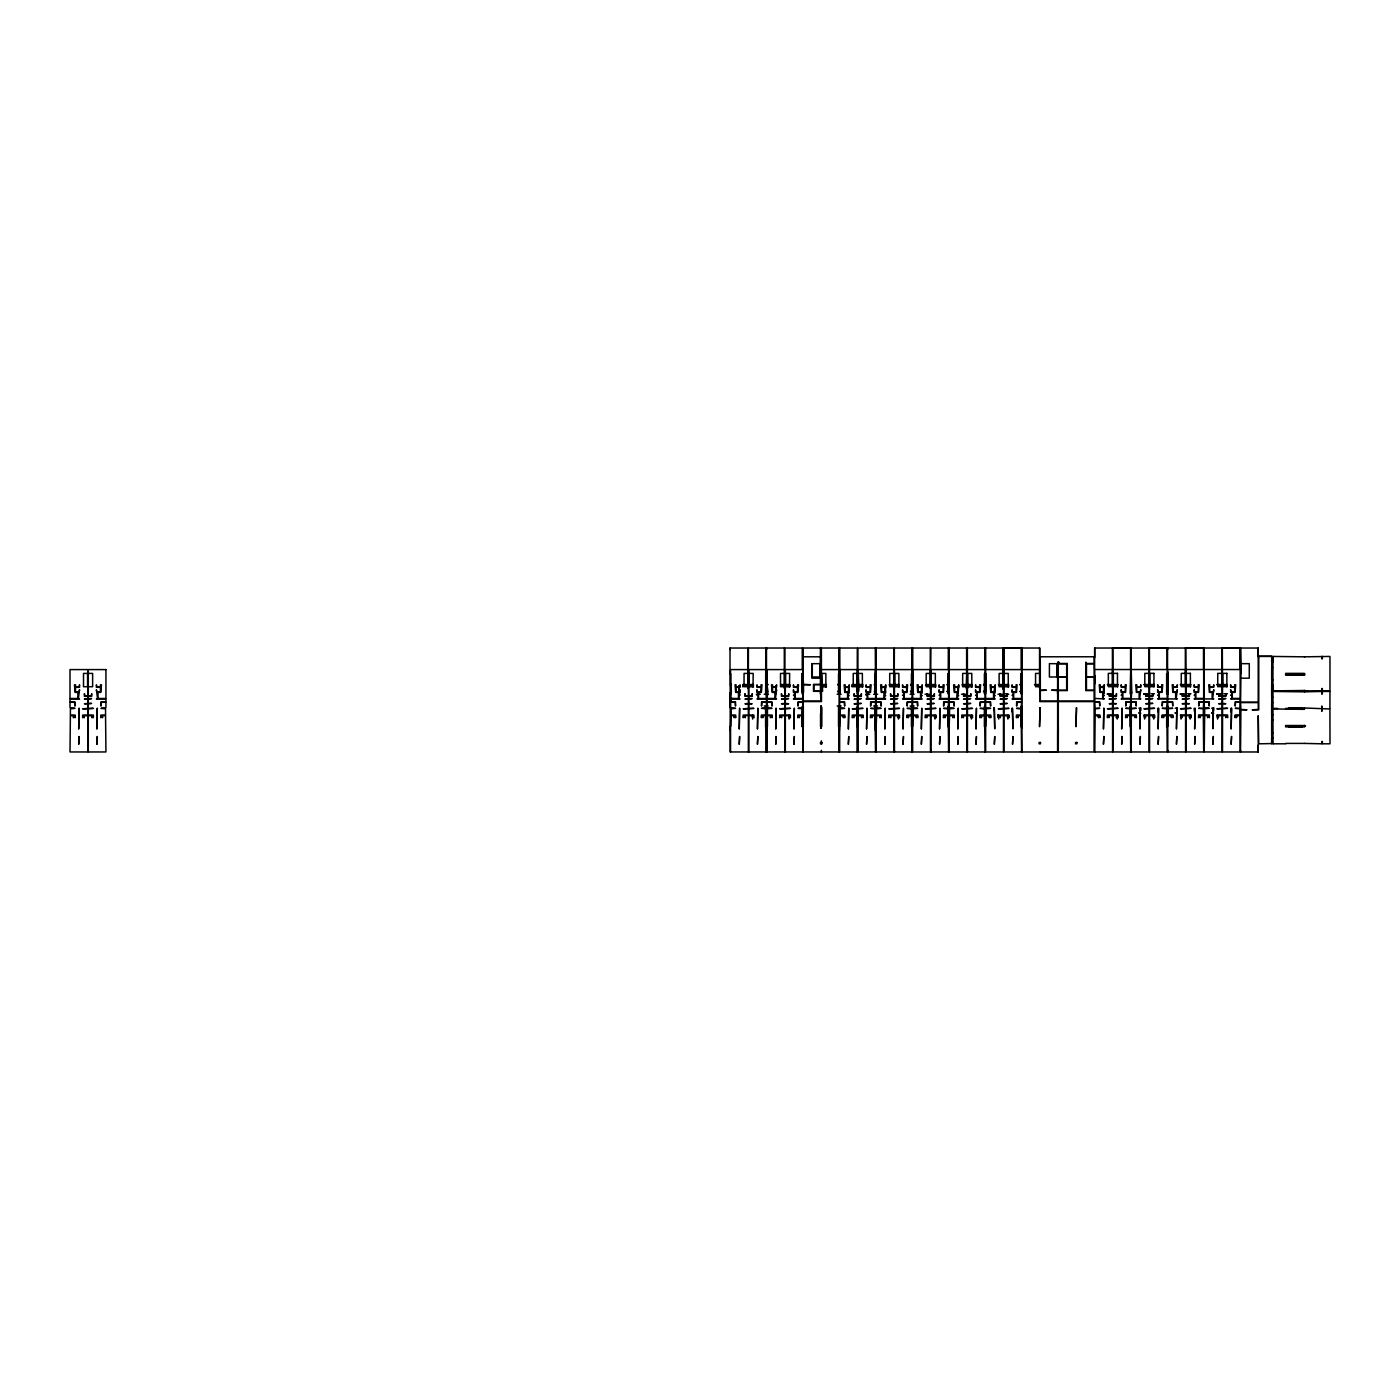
<?xml version="1.0" encoding="UTF-8"?>
<svg xmlns="http://www.w3.org/2000/svg" width="1400" height="1400" viewBox="0 0 1400 1400"><rect width="100%" height="100%" fill="white"/><g stroke="black" fill="none" stroke-linecap="round" stroke-linejoin="round"><path stroke-width="1.5" d="M730.012 730.485L730.012 726.635M730.38 693.753L730.38 673.61M748.352 751.957L748.37 715.697L745.202 715.697L745.202 717.727L743.803 715.697L743.173 717.727L743.173 715.067L748.37 715.067L748.37 708.855L743.173 708.855L748.37 708.347L748.37 703.798L744.94 703.798L748.37 703.413L748.37 699.108L744.94 699.108L748.37 698.6L748.37 696.325L744.94 696.325L744.94 693.665L745.447 695.94L748.37 695.94L748.352 669.585L730.555 669.585L730.52 684.355L731.447 684.355M765.608 706.492L765.59 726.635L767.428 726.46L767.428 715.697L770.385 715.697L770.385 717.727L771.785 715.697L772.153 717.727L772.153 715.067L767.428 715.067L767.428 708.855L772.03 708.347L767.06 707.595M766.483 730.485L766.483 726.635M766.85 693.753L766.097 673.54L765.608 693.753M784.858 751.957L784.858 715.697L781.69 715.697L781.69 717.727L780.308 715.697L779.678 717.727L779.678 715.067L784.858 715.067L784.858 708.855L779.678 708.855L784.858 708.347L784.858 703.798L781.445 703.798L784.858 703.413L784.858 699.108L781.445 699.108L784.858 698.6L784.858 696.325L781.445 696.325L781.445 693.665L781.952 695.94L784.858 695.94L784.858 669.585L767.043 669.585L767.06 692.405M802.077 706.492L802.06 726.635L803.32 726.635L803.32 706.492M803.32 693.753L803.128 656.81L820.855 656.81M820.872 726.775L820.89 705.775M838.53 726.635L838.53 706.492M730.135 729.697L730.135 751.957L839.195 751.957L839.195 707.087M839.423 730.485L839.423 726.635M839.773 693.753L839.668 669.585L857.483 669.585L857.483 695.957L854.577 695.957L854.07 693.683L854.07 696.343L857.483 696.343L857.483 698.617L854.07 699.125L857.483 699.125L857.483 703.43L854.07 703.815L857.483 703.815L857.483 708.365L852.303 708.872L857.483 708.872L857.483 715.067L852.303 715.067L852.303 717.727L852.933 715.715L853.808 717.727L854.315 715.715L857.483 715.715L857.483 751.975L839.668 751.975L839.668 702.293L844.27 702.293L844.655 706.108L844.655 701.925L839.668 701.925L839.668 699.003L849.205 699.003L848.067 698.495L848.067 695.712L849.205 695.712L848.067 695.205L848.837 685.668M875 726.635L875 706.492M893.69 688.45L893.812 648.025L857.885 648.025L857.955 698.617L861.262 698.617L857.955 699.125L857.955 703.43L861.262 703.43L857.955 703.815L857.955 751.975L875.683 751.957L875.7 707.087M876.242 693.753L876.242 673.61M911.453 726.635L911.47 706.492M894.372 750.365L894.372 751.957L912.188 751.957L912.188 707.087M912.712 693.753L912.66 669.585L930.458 669.585L930.475 695.957L927.57 695.957L927.062 693.683L927.062 696.343L930.475 696.343L930.475 698.617L927.062 699.125L930.475 699.125L930.475 703.43L927.062 703.815L930.475 703.815L930.475 708.365L925.278 708.872L930.475 708.872L930.475 715.067L925.278 715.067L925.278 717.727L925.925 715.715L926.8 717.727L927.308 715.715L930.475 715.715L930.475 751.975L912.66 751.975L912.66 702.293L917.262 702.293L917.63 706.108L917.63 701.925L912.66 701.925L912.66 699.003L922.197 699.003L921.06 698.495L921.06 695.712L922.197 695.712L921.06 695.205L921.69 689.762M947.922 726.635L947.94 706.492M948.675 728.035L948.675 707.087M949.183 693.753L949.148 669.585L966.962 669.585L966.962 695.957L964.058 695.957L963.55 693.683L963.55 696.343L966.962 696.343L966.962 698.617L963.55 699.125L966.962 699.125L966.962 703.43L963.55 703.815L966.962 703.815L966.962 708.365L961.783 708.872L966.962 708.872L966.962 715.067L961.783 715.067L961.783 717.727L962.413 715.715L963.305 717.727L963.812 715.715L966.962 715.715L966.962 751.975L949.165 751.975L949.165 702.293L953.75 702.293L954.135 706.108L954.135 701.925L949.165 701.925L949.165 699.003L958.703 699.003L957.565 698.495L957.565 695.712L958.703 695.712L957.565 695.205L958.195 689.762M984.392 726.635L984.41 706.492M985.18 728.035L985.18 707.087M985.635 693.753L985.653 669.585L1003.45 669.585L1003.467 695.957L1000.545 695.957L1000.055 693.683L1000.055 696.343L1003.467 696.343L1003.467 698.617L1000.055 699.125L1003.467 699.125L1003.467 703.43L1000.055 703.815L1003.467 703.815L1003.467 708.365L998.27 708.872L1003.467 708.872L1003.467 715.067L997.815 715.242M1020.863 726.635L1020.863 706.492M1021.667 728.035L1021.667 707.087M1022.105 693.753L1022.105 673.61M1039.78 656.758L1039.78 648.025L1003.87 648.025L1003.94 698.617L1007.23 698.617L1003.94 699.125L1003.94 703.43L1007.23 703.43L1003.94 703.815L1003.94 708.365L1009.015 708.365L1003.94 708.872L1003.94 715.067L1009.015 715.067L1009.015 717.727L1008.507 715.715L1007.615 717.727L1007.23 715.715L1003.94 715.715L1003.94 751.975L1057.63 751.975L1057.648 701.593L1039.832 701.593L1039.815 669.585L1003.94 669.585M1057.595 693.892L1057.665 662.095L1058.68 662.095L1058.68 663.477L1067.29 663.477L1067.307 690.585L1058.312 690.585L1058.312 701.085L1094.135 701.085L1094.118 690.585L1085.805 690.585L1085.805 662.095L1086.155 663.477L1094.153 663.477L1094.1 656.775L1040.06 656.793L1040.06 669.288M1130.185 726.635L1130.203 706.492M1131.445 693.753L1131.27 669.532L1149.068 669.532L1149.085 695.887L1146.163 695.887L1145.672 693.613L1145.672 696.273L1149.085 696.273L1149.085 698.548L1145.672 699.055L1149.085 699.055L1149.085 703.36L1145.672 703.745L1149.085 703.745L1149.085 708.295L1143.888 708.803L1149.085 708.803L1149.085 715.015L1143.888 715.015L1144.517 717.675M1166.655 726.635L1166.655 706.492M1167.898 693.753L1167.898 673.61M1258.757 743.575L1258.25 715.645L1258.25 751.975L1240.523 751.975L1240.908 709.8L1246.98 709.8L1240.908 709.415L1240.557 702.59L1258.25 702.59L1258.25 709.433L1252.16 709.8L1258.757 709.8L1258.793 656.197L1271.743 656.197L1271.69 743.803L1271.707 737.94L1272.985 737.923M1240.592 648.06L1240.977 673.488M1258.163 751.975L1258.163 745.202M1258.197 656.74L1258.197 648.043L1222.498 648.025M1304.52 656.827L1272.95 656.442L1272.932 662.305L1271.69 662.305L1271.69 656.442L1258.705 656.442M1304.485 726.477L1304.467 725.515M1304.467 691.845L1321.862 691.46L1321.81 693.805L1322.37 692.79M1304.467 673.925L1285.602 674.327M1322.318 693.805L1322.37 691.46L1329.965 691.46L1329.913 708.383M1304.467 690.497L1307.915 690.847M1130.325 707.543L1130.71 751.975L1113.017 751.957L1113.07 715.645L1116.36 715.645L1116.36 717.675L1117.62 715.645L1118.127 717.675L1118.127 715.015L1113.07 715.015L1113.07 708.803L1118.127 708.295L1113.07 708.295L1113.07 703.745L1116.36 703.745L1113.07 703.36L1113.07 699.055L1116.36 698.548L1113.07 698.548L1112.93 648.043L1130.57 648.043L1130.57 669.358M784.438 648.025L748.423 648.025L748.335 684.548L753.392 684.548L753.392 686.892L749.105 686.718L749.105 673.418L753.183 673.418L753.025 686.892M1003.292 669.392L1003.292 648.025L967.365 648.025L967.453 698.617L970.743 698.617L967.453 699.125L967.453 703.43L970.743 703.43L967.453 703.815L967.453 708.365L972.51 708.365L967.453 708.872L967.453 715.067L972.51 715.067L972.51 717.727L972.002 715.715L971.127 717.727L970.743 715.715L967.453 715.715L967.453 751.975M1094.625 669.34L1094.625 648.043L1112.528 648.025M1113.017 648.025L1130.658 648.025M1131.078 669.34L1131.06 648.043L1149.033 648.025M1149.505 648.025L1185.52 648.025M1186.01 648.025L1222.025 648.025M820.085 663.67L811.93 663.67L811.93 678.178L820.085 678.178L820.085 663.67L820.05 676.988L812.298 676.988L812.298 663.688M1057.21 663.688L1049.405 663.67L1049.405 676.988L1057.21 676.988L1057.21 663.688L1057.175 676.988M1272.932 667.485L1271.69 667.485L1271.69 679.822L1272.932 679.822M821.468 669.585L839.09 669.585L839.108 692.423M857.955 669.585L875.595 669.585L875.227 673.558M967.435 669.585L985.075 669.585L985.092 698.495L977.2 698.495L977.2 692.423L979.983 692.423L980.613 684.81L979.597 684.81L979.597 686.84L976.062 686.84L975.555 684.81L975.555 687.347L979.597 687.347L979.597 691.915L976.062 691.915L975.555 689.762L975.555 692.423L976.692 692.423L976.692 695.205L975.555 695.205L976.692 695.712L976.692 698.495L975.555 699.003L985.092 699.003L985.092 701.925L980.123 701.925L980.123 706.108L980.49 702.293L985.092 702.293L984.708 708.365L980.105 708.365L984.708 708.872L984.708 715.067L979.983 715.067L979.983 717.727L980.368 715.715L981.365 715.715L981.365 717.727L981.75 715.715L984.708 715.715L985.092 751.975M1113.053 669.532L1130.693 669.532L1130.203 693.753M1149.557 669.532L1167.197 669.532L1167.197 698.425L1159.305 698.425L1159.305 692.352L1162.087 692.352L1162.717 684.758L1161.72 684.758L1161.72 686.788L1158.168 686.788L1157.66 684.758L1157.66 687.295L1161.72 687.295L1161.72 691.845L1158.168 691.845L1157.66 689.692L1157.66 692.352L1158.797 692.352L1158.797 695.135L1157.66 695.135L1158.797 695.642L1158.797 698.425L1157.66 698.933L1177.312 698.933L1176.158 698.425L1177.312 689.692L1176.805 691.845L1173.252 691.845L1173.252 687.295L1177.312 687.295L1177.312 684.758L1176.805 686.788L1173.252 686.788L1173.252 684.758L1172.237 684.758L1172.868 692.352L1175.65 692.352L1175.65 698.425M1186.045 669.532L1203.685 669.532L1203.685 698.425L1195.81 698.425L1195.81 692.352L1198.592 692.352L1199.222 684.758L1198.207 684.758L1198.207 686.788L1194.655 686.788L1194.165 684.758L1194.165 687.295L1198.207 687.295L1198.207 691.845L1194.655 691.845L1194.165 689.692L1194.165 692.352L1195.303 692.352L1195.303 695.135L1194.165 695.135L1195.303 695.642L1195.303 698.425L1194.165 698.933L1213.8 698.933L1212.663 698.425L1213.8 689.692L1213.293 691.845L1209.74 691.845L1209.74 687.295L1213.8 687.295L1213.8 684.758L1213.293 686.788L1209.74 686.788L1209.74 684.758L1208.743 684.758L1209.373 692.352L1212.155 692.352L1212.155 698.425M1222.55 669.532L1240.172 669.532L1240.19 698.425L1232.297 698.425L1232.297 692.352L1235.08 692.352L1235.71 684.758L1234.695 684.758L1234.695 686.788L1231.16 686.788L1230.653 684.758L1230.653 687.295L1234.695 687.295L1234.695 691.845L1231.16 691.845L1230.653 689.692L1230.653 692.352L1231.79 692.352L1231.79 695.135L1230.653 695.135L1231.79 695.642L1231.79 698.425L1230.653 698.933L1240.19 698.933L1240.19 701.855L1235.22 701.855L1235.22 706.038L1235.587 702.24L1240.19 702.24L1239.805 708.295L1235.203 708.295L1239.805 708.803L1239.805 715.015L1235.08 715.015L1235.08 717.675L1235.465 715.645L1236.48 715.645L1236.48 717.675L1236.847 715.645L1239.805 715.645L1240.19 751.975L1222.498 751.957L1222.55 715.645L1225.84 715.645L1225.84 717.675L1227.1 715.645L1227.608 717.675L1227.608 715.015L1222.55 715.015L1222.55 708.803L1227.608 708.295L1222.55 708.295L1222.55 703.745L1225.84 703.745L1222.55 703.36L1222.55 699.055L1225.84 698.548L1222.55 698.548L1222.322 648.043L1239.962 648.043L1239.962 669.358M88.55 673.418L92.627 673.418L92.627 686.718L88.55 686.718M730.555 673.54L730.555 692.405M802.077 693.753L802.06 673.61L802.97 673.54L803.46 684.355L810.46 684.74L803.512 684.74L803.46 692.457L802.183 691.705M839.668 673.558L839.668 692.423M893.812 673.435L889.718 673.435L889.718 686.718L893.812 686.718M911.715 673.558L912.083 669.585L894.46 669.585L894.46 698.617L897.75 698.617L894.46 699.125L894.46 703.43L897.75 703.43L894.46 703.815L894.46 708.365L899.517 708.365L894.46 708.872L894.46 715.067L899.517 715.067L899.517 717.727L899.01 715.715L898.135 717.727L897.75 715.715L894.46 715.715L894.46 751.975M912.66 673.558L912.66 692.423M930.265 673.435L926.188 673.435L926.188 686.718L930.265 686.718M949.165 673.558L949.165 698.495L957.058 698.495L957.058 692.423L954.275 692.423L953.627 684.81L954.642 684.81L954.642 686.84L958.195 686.84M966.735 673.435L962.658 673.435L962.658 686.718L966.735 686.718M985.653 673.558L985.653 698.495L993.545 698.495L993.545 692.423L990.762 692.423L990.132 684.81L991.148 684.81L991.148 686.84L994.683 686.84M1039.658 673.418L1035.562 673.418L1035.562 686.718L1039.658 686.718M1112.422 673.365L1108.328 673.365L1108.328 686.665L1112.422 686.665L1112.422 648.043M1130.71 673.488L1130.71 698.425L1122.818 698.425L1122.818 692.352L1125.6 692.352L1126.23 684.758L1125.215 684.758L1125.215 686.788L1121.68 686.788L1121.172 684.758L1121.172 687.295L1125.215 687.295L1125.215 691.845L1121.68 691.845L1121.172 689.692L1121.172 692.352L1122.31 692.352L1122.31 695.135L1121.172 695.135L1122.31 695.642L1122.31 698.425L1121.172 698.933L1140.807 698.933L1139.67 698.425L1140.807 689.692L1140.3 691.845L1136.765 691.845L1136.765 687.295L1140.807 687.295L1140.807 684.758L1140.3 686.788L1136.765 686.788L1136.765 684.758L1135.75 684.758L1136.38 692.352L1139.163 692.352L1139.163 698.425M1131.27 673.488L1131.602 692.457M1148.875 673.365L1144.797 673.365L1144.797 686.665L1148.875 686.665L1148.875 648.043M1167.722 672L1168.09 692.457M1185.345 673.365L1181.267 673.365L1181.267 686.665L1185.345 686.665L1185.345 648.043M1221.815 673.365L1217.737 673.365L1217.737 686.665L1221.815 686.665L1221.815 648.043M820.418 673.593L820.803 648.025L802.935 648.025L803.093 669.34M966.805 673.593L966.42 684.355M1288.928 674.555L1302.227 674.555M1086.418 676.83L1094.153 676.83L1094.1 663.845L1086.453 663.845L1086.453 676.83M1086.418 677.215L1094.082 677.215M1241.1 678.195L1249.273 678.195L1249.273 663.67L1241.1 663.67L1240.557 702.205L1258.215 702.205L1258.197 648.043M767.935 684.355L767.025 684.355L767.025 673.593M820.47 684.355L813.505 684.355L813.505 691.32L820.558 691.32L820.505 693.753M837.812 684.355L839.195 684.355L839.195 648.025M858.812 684.355L858.27 673.593M874.3 684.355L875.7 684.355L875.683 648.025M910.613 684.355L912.188 684.355L912.188 648.025M947.1 684.355L948.675 684.355L948.675 672.997M983.587 684.355L985.18 684.355L985.18 672.997M1019.9 684.355L1021.667 684.355L1021.667 672.997M780.92 684.548L784.298 684.548L784.298 648.043M821.275 684.548L826.332 684.548L826.332 686.892L821.782 686.718M857.22 684.548L852.163 684.548L852.163 686.892L852.53 684.915L857.22 684.915M857.727 684.548L862.785 684.548L862.785 686.892L858.27 686.718L858.27 673.435L862.365 673.435L862.418 686.892M890.312 684.548L893.69 684.548M926.783 684.548L930.16 684.548M963.252 684.548L966.63 684.548M999.722 684.548L1003.083 684.548M1034.495 684.548L1039.553 684.548M1107.365 684.548L1112.422 684.548M1112.93 684.548L1117.987 684.548M1143.818 684.548L1148.875 684.548M1149.4 684.548L1154.457 684.548M1180.288 684.548L1185.345 684.548M1185.852 684.548L1190.91 684.548M1216.757 684.548L1221.815 684.548M1222.322 684.548L1227.38 684.548M753.025 684.915L748.335 684.915L748.335 688.45M781.165 684.915L784.298 684.915L784.298 688.45M789.495 684.915L784.805 684.915L784.805 688.45M821.275 684.915L825.947 684.915L825.947 686.892M857.727 684.915L862.418 684.915M889 684.915L893.69 684.915M898.887 684.915L894.197 684.915L894.197 688.45M925.47 684.915L930.16 684.915M935.358 684.915L930.667 684.915L930.667 688.45M961.94 684.915L966.63 684.915M971.828 684.915L967.137 684.915L967.137 688.45M998.392 684.915L1003.083 684.915M1008.28 684.915L1003.608 684.915L1003.608 688.45M1034.862 684.915L1039.553 684.915M1107.733 684.915L1112.422 684.915M1112.93 684.915L1117.62 684.915L1117.62 686.892M1144.203 684.915L1148.875 684.915M1149.4 684.915L1154.072 684.915L1154.072 686.892M1180.655 684.915L1185.345 684.915M1185.852 684.915L1190.543 684.915L1190.543 686.892M1217.125 684.915L1221.815 684.915M1222.322 684.915L1227.013 684.915L1227.013 686.892M731.413 684.985L730.52 684.985L731.378 691.197M767.9 684.985L767.025 684.985L767.883 691.197M837.9 684.985L839.195 684.985L839.195 691.197L837.9 691.197M858.847 684.985L858.83 691.197M874.387 684.985L875.7 684.985L875.7 691.197L874.387 691.197M910.56 684.985L912.188 684.985L912.188 691.197L910.56 691.197M947.065 684.985L948.675 684.985L948.675 691.197L947.065 691.197M983.553 684.985L985.18 684.985L985.18 691.197L983.553 691.197M1020.058 684.985L1021.667 684.985L1021.667 691.197L1020.058 691.197M885.308 685.668L884.572 695.205L885.71 695.712L884.572 695.712L884.572 698.495L885.71 699.003L876.173 699.003L876.173 701.925L881.142 701.925L881.142 706.108L880.758 702.293L876.173 702.293L876.173 751.957L893.97 751.975L893.988 715.715L890.82 715.715L890.82 717.727L889.42 715.715L888.79 717.727L888.79 715.067L893.988 715.067L893.988 708.872L888.79 708.872L893.988 708.365L893.988 703.815L890.558 703.815L893.988 703.43L893.988 699.125L890.558 699.125L893.988 698.617L893.988 696.343L890.558 696.343L890.558 693.683L891.065 695.957L893.988 695.957L893.97 669.585L876.155 669.585L876.173 692.423M921.778 685.668L921.27 693.753M958.23 685.668L957.74 693.753M994.7 685.668L994.21 693.753M1103.55 685.668L1104.057 693.753M848.697 686.84L845.163 686.84L845.163 684.81L844.148 684.81L844.778 692.423L847.56 692.423L847.56 698.495L839.668 698.495L839.668 691.705M857.308 686.718L853.23 686.718L853.23 673.435L857.308 673.435L856.94 684.355M885.202 686.84L881.65 686.84L881.65 684.81L880.635 684.81L881.282 692.423L884.065 692.423L884.065 698.495L867.702 698.495L867.702 692.423L870.503 692.423L871.133 684.81L870.117 684.81L870.117 686.84L866.565 686.84L866.058 684.81L866.058 687.347L870.117 687.347L870.117 691.915L866.565 691.915L866.058 689.762L866.058 692.423L867.212 692.423L867.212 695.205L866.058 695.205L867.212 695.712L867.212 698.495L866.058 699.003L875.595 699.003L875.595 701.925L870.625 701.925L870.625 706.108L871.01 702.293L875.595 702.293L875.227 708.365L870.625 708.365L875.227 708.872L875.227 715.067L870.503 715.067L870.503 717.727L870.87 715.715L871.885 715.715L871.885 717.727L872.27 715.715L875.227 715.715L875.367 730.485M921.69 686.84L918.155 686.84L918.155 684.81L917.14 684.81L917.77 692.423L920.553 692.423L920.553 698.495L904.208 698.495L904.208 692.423L906.99 692.423L907.62 684.81L906.605 684.81L906.605 686.84L903.07 686.84L902.562 684.81L902.562 687.347L906.605 687.347L906.605 691.915L903.07 691.915L902.562 689.762L902.562 692.423L903.7 692.423L903.7 695.205L902.562 695.205L903.7 695.712L903.7 698.495L902.562 699.003L912.1 699.003L912.1 701.925L907.13 701.925L907.13 706.108L907.498 702.293L912.1 702.293L911.715 708.365L907.113 708.365L911.715 708.872L911.715 715.067L906.99 715.067L906.99 717.727L907.375 715.715L908.39 715.715L908.39 717.727L908.757 715.715L911.715 715.715L911.837 730.485M967.697 686.718L972.195 686.892L972.195 684.548L967.137 684.548L967.137 648.043M1003.205 686.718L999.127 686.718L999.127 673.435L1003.205 673.435L1002.908 684.355M1004.167 686.718L1008.665 686.892L1008.665 684.548L1003.608 684.548L1003.608 648.043L1021.23 648.043L1021.23 669.358M1103.812 686.788L1100.26 686.788L1100.26 684.758L1099.245 684.758L1099.875 692.352L1102.675 692.352L1102.675 698.425M848.697 689.762L849.205 692.423L848.067 692.423M885.202 689.762L885.71 692.423L884.572 692.423M994.683 689.762L994.053 695.205L995.19 695.712L994.053 695.712L994.053 698.495L995.19 699.003L985.653 699.003L985.653 701.925L990.623 701.925L990.623 706.108L990.255 702.293L985.653 702.293L985.653 751.975L1003.467 751.975L1003.467 715.715L1000.3 715.715L1000.3 717.727L998.9 715.715L998.27 717.727L998.27 715.067M1103.812 689.692L1103.182 695.135L1104.32 695.642L1103.182 695.642L1103.182 698.425L1104.32 698.933L1094.783 698.425L1094.765 669.532L1112.58 669.532L1112.58 695.887L1109.675 695.887L1109.168 693.613L1109.168 696.273L1112.58 696.273L1112.58 698.548L1109.168 699.055L1112.58 699.055L1112.58 703.36L1109.168 703.745L1112.58 703.745L1112.58 708.295L1107.4 708.803L1112.58 708.803L1112.58 715.015L1107.4 715.015L1107.4 717.675L1108.03 715.645L1108.922 717.675L1109.43 715.645L1112.58 715.645L1112.58 751.975L1094.73 751.957M1057.648 690.2L1051.575 690.2L1057.648 690.585L1057.648 701.085L1040.322 701.085L1040.322 690.585L1046.395 690.2L1040.322 690.218L1040.288 656.81M1304.52 690.497L1272.95 690.865L1272.95 685.003L1271.69 685.003L1271.69 697.34L1272.95 697.34M820.47 690.935L813.89 690.935L813.89 684.74L820.47 684.74L820.418 690.952M1304.467 690.865L1321.862 690.865L1321.81 688.52M822.622 691.197L821.782 673.435L825.86 673.435L825.86 686.718M731.378 691.705L730.555 698.477L738.447 698.477L738.447 692.405L735.665 692.405L735.035 684.81L736.05 684.81L736.05 686.822L739.585 686.822L740.093 684.81L740.093 687.33L736.05 687.33L736.05 691.898L739.585 691.898L740.093 689.745L740.093 692.405L738.955 692.405M767.883 691.705L767.06 698.477M837.9 691.705L839.195 691.705L839.108 751.957M848.697 691.915L845.163 691.915L845.163 687.347L849.205 687.347L849.205 684.81L848.837 693.753M874.387 691.705L875.7 691.705L875.595 698.495M885.202 691.915L881.65 691.915L881.65 687.347L885.71 687.347L885.71 684.81L885.308 693.753M910.56 691.705L912.188 691.705L912.1 698.495M921.69 691.915L918.155 691.915L918.155 687.347L922.197 687.347L922.197 684.81L921.778 693.753M947.065 691.705L948.675 691.705L948.587 698.495L940.695 698.495L940.695 692.423L943.477 692.423L944.125 684.81L943.11 684.81L943.11 686.84L939.558 686.84L939.05 684.81L939.05 687.347L943.11 687.347L943.11 691.915L939.558 691.915L939.05 689.762L939.05 692.423L940.188 692.423L940.188 695.205L939.05 695.205L940.188 695.712L940.188 698.495L939.05 699.003L948.587 699.003L948.587 701.925L943.618 701.925L943.618 706.108L944.002 702.293L948.587 702.293L948.22 708.365L943.618 708.365L948.22 708.872L948.22 715.067L943.477 715.067L943.477 717.727L943.863 715.715L944.877 715.715L944.877 717.727L945.262 715.715L948.22 715.715L948.587 751.975M958.195 691.915L954.642 691.915L954.642 687.347L958.703 687.347L958.703 684.81L958.23 693.753M983.553 691.705L985.18 691.705L985.18 693.683M994.683 691.915L991.148 691.915L991.148 687.347L995.19 687.347L995.19 684.81L994.7 693.753M1020.058 691.705L1021.667 691.705L1021.667 693.683M1304.52 691.845L1272.95 691.46L1273.002 708.383L1277.623 708.418M820.505 692.457L820.942 701.085L803.163 701.085L803.163 692.457M875.595 692.423L875.367 648.043M912.1 692.423L911.837 648.043M948.587 692.423L948.587 669.585L930.947 669.585L930.947 698.617L934.238 698.617L930.947 699.125L930.947 703.43L934.238 703.43L930.947 703.815L930.947 708.365L936.023 708.365L930.947 708.872L930.947 715.067L936.023 715.067L936.023 717.727L935.515 715.715L934.623 717.727L934.238 715.715L930.947 715.715L930.947 751.975M1131.655 692.352L1131.27 698.425M1168.142 692.352L1167.775 698.425M1005.288 693.753L1008.665 694.26M1107.347 693.753L1110.725 693.753M1143.818 693.753L1147.195 693.753M1151.08 693.753L1154.457 693.753M1180.288 693.753L1183.665 693.753M1187.55 693.753L1190.928 693.753M1216.757 693.753L1220.135 693.753M1224.02 693.753L1227.398 693.753M756.28 694.26L760.253 694.26M764.242 694.26L768.215 694.26M837.165 694.26L841.155 694.26M865.673 694.26L869.663 694.26M873.635 694.26L877.625 694.26M910.105 694.26L914.095 694.26M925.05 694.26L929.32 694.26M961.52 694.26L965.79 694.26M997.99 694.26L1002.26 694.26M1107.312 694.26L1111.582 694.26M1143.783 694.26L1148.053 694.26M1180.252 694.26L1184.523 694.26M1216.722 694.26L1220.993 694.26M748.843 695.94L751.747 695.94L752.255 693.665L752.255 696.325L748.843 696.325M785.33 695.94L788.253 695.94L788.76 693.665L788.76 696.325L785.33 696.325M857.955 695.957L860.878 695.957L861.385 693.683L861.385 696.343L857.955 696.343M894.46 695.957L897.365 695.957L897.873 693.683L897.873 696.343L894.46 696.343M930.947 695.957L933.87 695.957L934.377 693.683L934.377 696.343L930.947 696.343M967.453 695.957L970.358 695.957L970.865 693.683L970.865 696.343L967.453 696.343M1003.94 695.957L1006.863 695.957L1007.352 693.683L1007.352 696.343L1003.94 696.343M1113.07 695.887L1115.975 695.887L1116.483 693.613L1116.483 696.273L1113.07 696.273M1149.557 695.887L1152.462 695.887L1152.97 693.613L1152.97 696.273L1149.557 696.273M1186.062 695.887L1188.967 695.887L1189.475 693.613L1189.475 696.273L1186.062 696.273M1222.55 695.887L1225.455 695.887L1225.962 693.613L1225.962 696.273L1222.55 696.273M731.57 697.76L730.135 697.76L730.135 692.457M731.378 698.145L730.135 698.145L730.135 701.067L731.343 701.067M731.622 701.575L730.135 701.575L730.135 707.648M1272.95 702.503L1271.69 702.503L1271.69 714.84L1272.967 714.84M764.242 705.985L768.215 705.985M837.165 705.985L841.155 705.985M873.635 705.985L877.625 705.985M910.105 705.985L914.095 705.985M730.555 707.595L735.543 708.347L730.94 708.855L730.94 715.067L735.665 715.067L735.665 717.727L735.28 715.697L734.265 715.697L734.265 717.727L733.898 715.697L730.94 715.697L730.555 726.46M766.483 707.595L765.695 726.512M839.668 707.613L844.655 708.365L840.053 708.872L840.053 715.067L844.778 715.067L844.778 717.727L844.41 715.715L843.395 715.715L843.395 717.727L843.01 715.715L840.053 715.715L839.668 726.477M857.308 707.648L856.992 726.653M876.173 707.613L881.142 708.365L876.558 708.872L876.558 715.067L881.282 715.067L881.282 717.727L880.898 715.715L879.883 715.715L879.883 717.727L879.497 715.715L876.558 715.715L876.173 726.477M912.66 707.613L917.648 708.365L913.045 708.872L913.045 715.067L917.77 715.067L917.77 717.727L917.385 715.715L916.387 715.715L916.387 717.727L916.002 715.715L913.045 715.715L912.66 726.477M949.165 707.613L954.135 708.365L949.533 708.872L949.533 715.067L954.275 715.067L954.275 717.727L953.89 715.715L952.875 715.715L952.875 717.727L952.49 715.715L949.533 715.715L949.165 726.477M985.653 707.613L990.64 708.365L986.038 708.872L986.038 715.067L990.762 715.067L990.762 717.727L990.377 715.715L989.363 715.715L989.363 717.727L988.995 715.715L986.038 715.715L985.653 726.477M1130.273 707.648L1130.71 702.24L1126.108 702.24L1125.74 706.038L1125.74 701.855L1130.71 701.855L1130.71 698.933M1131.27 707.543L1131.27 726.407M1166.76 707.648L1167.197 702.24L1162.612 702.24L1162.227 706.038L1162.227 701.855L1167.197 701.855L1167.197 698.933M1167.775 707.543L1167.775 726.407M1288.945 707.77L1302.245 707.77M1138.918 708.155L1140.248 708.155L1140.248 710.308M1175.195 708.155L1176.752 708.155L1176.752 710.308M1211.7 708.155L1213.24 708.155L1212.96 728.77L1213.328 708.295M1304.52 707.997L1285.602 708.418M857.955 708.365L863.03 708.365L857.955 708.872M994.35 708.365L994.735 728.84L994.262 708.155M1012.55 708.365L1012.935 728.84L1012.322 708.347M1130.325 708.295L1125.722 708.295L1130.325 708.803M1131.655 708.295L1136.257 708.295L1131.655 708.803M1166.812 708.295L1162.227 708.295L1166.812 708.803M1168.142 708.295L1172.745 708.295L1168.142 708.803M1304.52 709.345L1272.95 708.977L1273.038 743.803M994.262 710.308L993.755 707.648M1012.322 712.058L1011.815 708.347M1158.115 712.058L1157.625 708.347M1194.585 712.058L1194.078 708.347M1213.432 712.058L1212.943 708.347M1231.212 712.058L1230.722 708.347M1138.987 712.722L1140.755 713.352M1175.23 712.722L1177.26 713.352M1211.717 712.722L1213.748 713.352M1138.918 713.23L1140.248 713.352M1175.195 713.23L1176.752 713.352M1211.7 713.23L1213.24 713.23M998.183 714.735L998.778 719.058M857.955 715.067L863.03 715.067L863.03 717.727L862.523 715.715L861.63 717.727L861.262 715.715L857.955 715.715M1130.325 715.015L1125.6 715.015L1125.6 717.675L1125.985 715.645L1126.983 715.645L1126.983 717.675L1127.368 715.645L1130.325 715.645M1131.655 715.015L1136.38 715.015L1136.38 717.675L1135.995 715.645L1134.98 715.645L1134.98 717.675L1134.612 715.645L1131.655 715.645M1166.812 715.015L1162.087 715.015L1162.087 717.675L1162.472 715.645L1163.487 715.645L1163.487 717.675L1163.873 715.645L1166.812 715.645M1168.142 715.015L1172.868 715.015L1172.868 717.675L1172.5 715.645L1171.485 715.645L1171.485 717.675L1171.1 715.645L1168.142 715.645M752.517 715.697L753.9 717.727L753.9 715.067L748.843 715.067L748.843 708.855L753.9 708.347L748.843 708.347L748.843 703.798L752.133 703.798L748.843 703.413L748.843 699.108L752.133 698.6L748.843 698.6L748.843 669.585L766.483 669.585L766.483 673.54L766.483 648.043M789.005 715.697L790.405 717.727L790.405 715.067L785.33 715.067L785.33 708.855L790.405 708.347L785.33 708.347L785.33 703.798L788.637 703.798L785.33 703.413L785.33 699.108L788.637 698.6L785.33 698.6L785.33 669.585L802.97 669.585L802.97 673.54M1144.517 715.645L1145.41 717.675L1145.918 715.645L1149.085 715.645L1149.068 751.975L1131.217 751.957L1131.217 750.383M1181.023 715.645L1181.898 717.675L1182.405 715.645L1185.572 715.645L1185.572 751.975L1167.722 751.957L1167.722 750.383M1217.51 715.645L1218.403 717.675L1218.91 715.645L1222.078 715.645L1222.06 751.975L1204.21 751.957L1204.648 715.645L1207.587 715.645L1207.587 717.675L1208.987 715.645L1209.373 717.675L1209.373 715.015L1204.648 715.015L1204.648 708.803L1209.25 708.295L1204.263 707.543L1204.263 702.24L1208.847 702.24L1209.233 706.038L1209.233 701.855L1204.263 701.855L1204.263 698.933M752.517 717.727L752.133 715.697L748.843 715.697L748.843 751.957M789.005 717.727L788.637 715.697L785.33 715.697L785.33 751.957M1181.023 717.675L1180.392 715.015L1185.572 715.015L1185.572 708.803L1180.392 708.803L1185.572 708.295L1185.572 703.745L1182.16 703.745L1185.572 703.36L1185.572 699.055L1182.16 699.055L1185.572 698.548L1185.572 696.273L1182.16 696.273L1182.16 693.613L1182.668 695.887L1185.572 695.887L1185.572 669.532L1167.757 669.532L1167.775 673.488M1217.51 717.675L1216.88 715.015L1222.078 715.015L1222.078 708.803L1216.88 708.803L1222.078 708.295L1222.078 703.745L1218.648 703.745L1222.078 703.36L1222.078 699.055L1218.648 699.055L1222.078 698.548L1222.078 696.273L1218.648 696.273L1218.648 693.613L1219.155 695.887L1222.078 695.887L1222.06 669.532L1204.263 669.532L1204.263 698.425M1272.967 720.02L1271.69 720.02L1271.707 732.76L1272.967 732.76M875.227 726.477L875.595 751.975M911.715 726.477L912.1 751.975M1304.485 725.918L1305.57 725.918M1288.945 727.09L1302.245 727.09M1285.638 743.418L1304.555 743.418M1258.722 743.803L1271.743 743.575M1272.985 743.803L1285.69 743.803M948.675 751.957L930.877 751.957L930.877 750.365M967.365 751.957L985.18 751.957M1040.305 751.957L1057.7 751.975L1057.7 730.765M1094.03 677.215L1094.118 690.2L1086.453 690.2L1086.453 677.215M1021.58 669.585L1021.58 698.495L1013.688 698.495L1013.688 692.423L1016.47 692.423L1017.118 684.81L1016.102 684.81L1016.102 686.84L1012.55 686.84L1012.042 684.81L1012.042 687.347L1016.102 687.347L1016.102 691.915L1012.55 691.915L1012.042 689.762L1012.042 692.423L1013.18 692.423L1013.18 695.205L1012.042 695.205L1013.18 695.712L1013.18 698.495L1012.042 699.003L1021.58 699.003L1021.58 701.925L1016.61 701.925L1016.61 706.108L1016.995 702.293L1021.58 702.293L1021.195 708.365L1016.61 708.365L1021.195 708.872L1021.195 715.067L1016.47 715.067L1016.47 717.727L1016.855 715.715L1017.87 715.715L1017.87 717.727L1018.255 715.715L1021.195 715.715L1021.58 751.975M1240.487 648.043L1240.487 669.34M1240.557 750.383L1240.557 751.975M1204 648.043L1204 669.34M1167.53 648.043L1167.547 669.34M1166.655 673.61L1166.655 693.753M1021.738 648.043L1021.755 669.34M1021.773 669.585L1021.895 751.975M1020.863 673.61L1020.863 693.753M985.285 669.34L985.267 648.043L985.18 668.465M984.392 673.61L984.41 693.753M948.815 669.34L948.797 648.043L948.675 668.465M947.922 673.61L947.94 693.753M912.345 648.025L912.345 673.61M911.453 673.61L911.47 693.753M875.875 648.043L875.892 673.61M875 673.61L875 693.753M839.405 648.043L839.423 673.61M838.53 673.61L838.53 693.753M803.197 751.957L803.163 701.593L821.468 701.575L821.38 648.025L857.308 648.025L857.22 693.753M803.128 705.793L803.128 726.775M730.012 673.61L730.012 648.043L747.95 648.025L747.827 684.548L742.77 684.548L742.77 686.892L743.137 684.915L747.827 684.915L747.827 688.45M1322.37 656.442L1322.37 658.788M1322.37 688.52L1322.37 690.865L1329.965 690.865L1329.965 656.442L1304.467 656.827M1322.37 708.383L1321.81 706.038L1321.862 708.383M1322.318 708.977L1321.81 711.322L1321.862 708.977M1322.405 741.457L1322.352 743.803L1330 743.803L1329.913 708.977L1304.467 707.997M1321.862 656.442L1321.862 658.788M1321.862 692.79L1321.81 693.805M1321.845 741.457L1321.845 743.803L1304.502 743.418M1304.467 673.365L1285.602 673.365M1304.467 673.837L1304.467 675.185M1272.95 656.442L1272.95 690.865M1217.51 715.26L1217.51 719.058M1213.748 707.648L1213.748 710.308M1204.21 648.025L1204.21 649.617M1203.685 698.933L1203.685 701.855L1198.715 701.855L1198.715 706.038L1199.1 702.24L1203.685 702.24L1203.318 708.295L1198.715 708.295L1203.318 708.803L1203.318 715.015L1198.592 715.015L1198.592 717.675L1198.96 715.645L1199.975 715.645L1199.975 717.675L1200.36 715.645L1203.318 715.645L1203.685 751.975L1186.01 751.957L1186.062 715.645L1189.352 715.645L1189.352 717.675L1190.612 715.645L1191.12 717.675L1191.12 715.015L1186.062 715.015L1186.062 708.803L1191.12 708.295L1186.062 708.295L1186.062 703.745L1189.352 703.745L1186.062 703.36L1186.062 699.055L1189.352 698.548L1186.062 698.548L1185.852 648.043L1203.493 648.043L1203.493 669.358M1190.175 715.26L1190.175 719.058M1181.04 715.26L1181.04 719.058M1177.26 707.648L1177.26 710.308M1167.775 698.933L1167.775 701.855L1172.745 701.855L1172.745 706.038L1172.36 702.24L1167.775 702.24L1167.775 751.975M1167.722 648.025L1167.722 649.617M1167.722 692.457L1167.722 693.788M1167.722 706.142L1167.722 707.648M1167.04 669.358L1167.04 648.043L1149.4 648.043L1149.557 698.548L1152.847 698.548L1149.557 699.055L1149.557 703.36L1152.847 703.36L1149.557 703.745L1149.557 708.295L1154.615 708.295L1149.557 708.803L1149.557 715.015L1154.615 715.015L1154.615 717.675L1154.125 715.645L1153.233 717.675L1152.847 715.645L1149.557 715.645L1149.557 751.975L1167.197 751.975L1166.812 707.543M1153.705 715.26L1153.705 719.058M1144.57 715.26L1144.57 719.058M1140.755 707.648L1140.755 710.308M1131.27 698.933L1131.27 701.855L1136.24 701.855L1136.24 706.038L1135.873 702.24L1131.27 702.24L1131.27 751.975M1131.217 648.025L1131.217 649.617M1131.217 672L1131.217 673.593M1131.217 692.457L1131.217 693.788M1131.217 706.142L1131.217 707.648M1117.235 715.26L1117.235 719.058M1103.428 685.562L1103.55 693.753M1094.993 675.622L1094.993 683.69M1094.73 648.025L1094.73 657.615M1094.783 698.933L1094.783 701.855L1099.752 701.855L1099.752 706.038L1099.368 702.24L1094.783 702.24L1095.15 708.295L1099.752 708.295L1095.15 708.803L1095.15 715.015L1099.875 715.015L1099.875 717.675L1099.507 715.645L1098.493 715.645L1098.493 717.675L1098.108 715.645L1095.15 715.645L1094.783 751.975M1085.752 674.975L1085.752 679.07M1058.627 662.095L1058.627 663.477M1057.7 706.492L1057.7 707.665M1040.06 673.452L1040.06 688.012M1039.553 648.043L1039.553 688.45M1022.158 648.025L1022.158 669.392M1022.158 673.663L1022.158 684.355M1022.158 684.985L1022.158 691.197M1022.158 706.282L1022.158 728.035M1021.667 648.025L1021.667 668.465M1008.28 686.892L1008.245 673.435L1004.167 673.435L1004.238 688.082M1007.913 715.26L1007.913 719.058M1003.083 648.043L1003.083 688.45M1002.908 684.985L1002.908 689.115M985.653 648.025L985.653 669.392M985.653 673.663L985.653 684.355M985.653 684.985L985.653 691.197M984.778 648.043L984.778 669.358M971.828 686.892L971.792 673.435L967.697 673.435L967.75 688.082M971.442 715.26L971.442 719.058M966.805 669.392L966.805 648.025L930.877 648.025L930.667 684.548L935.725 684.548L935.725 686.892L931.227 686.718L931.227 673.435L935.322 673.435L935.358 686.892M966.63 648.043L966.63 688.45M966.42 684.985L966.42 689.115M949.165 648.025L949.165 669.392M949.165 673.663L949.165 684.355M949.165 684.985L949.165 691.197M948.308 648.043L948.308 669.358M934.972 715.26L934.972 719.058M930.16 688.45L930.3 648.025L894.372 648.025L894.197 684.548L899.255 684.548L899.255 686.892L894.775 686.718L894.775 673.435L898.852 673.435L898.887 686.892M912.66 648.025L912.66 684.355M912.66 684.985L912.66 691.197M912.66 691.705L912.66 698.495M898.502 715.26L898.502 719.058M876.173 648.025L876.173 684.355M876.173 684.985L876.173 691.197M876.173 691.705L876.173 698.495M858.27 707.648L858.27 726.512M857.22 706.492L857.22 712.793M857.22 713.16L857.308 751.957M856.94 684.985L856.94 691.197M839.668 648.025L839.668 684.355M839.668 684.985L839.668 691.197M838.898 648.043L838.898 673.61M838.915 726.635L838.915 730.485M821.765 707.648L821.765 726.512M821.38 706.125L821.275 728.315M821.38 740.827L821.38 744.012M821.38 750.365L821.38 751.957M820.75 706.492L820.75 728.315M820.418 648.043L820.418 684.372M820.54 713.352L820.54 726.653M802.97 692.405L802.97 698.477L795.095 698.477L795.095 692.405L797.878 692.405L798.508 684.81L797.492 684.81L797.492 686.822L793.94 686.822L793.433 684.81L793.433 687.33L797.492 687.33L797.492 691.898L793.94 691.898L793.433 689.745L793.433 692.405L794.587 692.405L794.587 695.188L793.433 695.188L794.587 695.695L794.587 698.477L793.433 698.985L802.97 698.985L802.97 701.907L798 701.907L798 706.09L798.385 702.293L802.97 702.293L802.183 726.512M802.97 726.46L802.97 751.957M802.567 648.025L802.567 669.392M802.602 673.54L802.602 692.405M802.602 707.595L798 708.347L802.602 708.855L802.602 715.067L797.878 715.067L797.878 717.727L798.245 715.697L799.26 715.697L799.26 717.727L799.645 715.697L802.602 715.697L802.602 726.46M802.445 669.358L802.445 648.043L784.928 648.025L784.805 684.548L789.863 684.548L789.863 686.892L785.558 686.718L785.558 673.418L789.653 673.418L789.495 686.892M802.183 673.593L802.183 684.355M802.183 684.985L802.183 691.197M789.11 715.26L789.11 719.058M775.898 693.753L775.898 685.668L775.407 693.753M767.06 751.957L767.06 702.293L771.645 702.293L772.03 706.09L772.03 701.907L767.06 701.907L767.06 698.985L776.58 698.985L775.442 698.477L776.58 689.745L776.09 691.898L772.538 691.898L772.538 687.33L776.58 687.33L776.58 684.81L776.09 686.822L772.538 686.822L772.538 684.81L771.523 684.81L772.153 692.405L774.935 692.405L774.935 698.477L758.59 698.477L758.59 692.405L761.372 692.405L762.003 684.81L761.005 684.81L761.005 686.822L757.452 686.822L756.945 684.81L756.945 687.33L761.005 687.33L761.005 691.898L757.452 691.898L756.945 689.745L756.945 692.405L758.082 692.405L758.082 695.188L756.945 695.188L758.082 695.695L758.082 698.477L756.945 698.985L766.483 698.985L766.483 701.907L761.512 701.907L761.512 706.09L761.898 702.293L766.483 702.293L766.64 707.648M766.85 706.492L766.85 726.635M766.64 648.025L766.64 649.617M766.64 672L766.64 673.593M766.483 698.477L765.695 691.705M766.483 726.46L766.483 751.957M765.975 648.043L766.097 692.405M766.097 707.595L761.495 708.347L766.097 708.855L766.097 715.067L761.372 715.067L761.372 717.727L761.758 715.697L762.773 715.697L762.773 717.727L763.157 715.697L766.097 715.697L765.975 730.485M766.062 730.747L766.062 751.957M765.695 673.593L765.695 684.355M765.695 684.985L765.695 691.197M752.64 715.26L752.64 719.058M739.725 694.26L738.938 685.668L738.955 695.188L740.093 695.188L738.955 695.695L738.955 698.477L740.093 698.985L730.555 698.985L730.555 701.907L735.525 701.907L735.525 706.09L735.14 702.293L730.555 702.293L730.555 751.957M730.38 694.26L730.38 705.985M730.38 706.492L730.38 726.635M730.135 648.025L730.135 649.617M730.135 672L730.135 673.593M87.815 715.697L87.815 751.957L70 751.957L70.385 715.697L73.343 715.697L73.343 717.727L74.725 715.697L75.11 717.727L75.11 715.067L70.385 715.067L70.385 708.855L74.987 708.347L70 707.595L70 702.293L74.603 702.293L74.987 706.09L74.987 701.907L70 701.907L70 698.985L79.538 698.985L78.4 698.477L79.538 689.745L79.03 691.898L75.495 691.898L75.495 687.33L79.538 687.33L79.538 684.81L79.03 686.822L75.495 686.822L75.495 684.81L74.48 684.81L75.11 692.405L77.892 692.405L77.892 698.477L70 698.477L70 669.585L87.815 669.585L87.815 695.94L84.91 695.94L84.402 693.665L84.402 696.325L87.815 696.325L87.815 698.6L84.402 699.108L87.815 699.108L87.815 703.413L84.402 703.798L87.815 703.798L87.815 708.347L82.635 708.855L87.815 708.855L87.815 715.067L82.635 715.067L82.635 717.727L83.265 715.697L84.14 717.727L84.647 715.697L87.815 715.697M1058.347 726.53L1058.278 751.975L1094.065 751.975L1094.135 701.593L1058.312 701.593L1058.295 726.53M1066.66 663.845L1058.312 663.845L1058.26 676.83L1066.66 676.83L1066.66 663.845M105.928 669.585L88.288 669.585L88.288 695.94L91.21 695.94L91.718 693.665L91.718 696.325L88.288 696.325L88.288 698.6L91.578 698.6L88.288 699.108L88.288 703.413L91.578 703.413L88.288 703.798L88.288 708.347L93.362 708.347L88.288 708.855L88.288 715.067L93.362 715.067L93.362 717.727L92.855 715.697L91.962 717.727L91.578 715.697L88.288 715.697L88.288 751.957L105.928 751.957L105.56 715.697L102.603 715.697L102.603 717.727L101.203 715.697L100.835 717.727L100.835 715.067L105.56 715.067L105.56 708.855L100.957 708.347L105.928 707.595L105.928 702.293L101.343 702.293L100.957 706.09L100.957 701.907L105.928 701.907L105.928 698.985L96.39 698.985L97.527 698.477L96.39 689.745L96.897 691.898L100.45 691.898L100.45 687.33L96.39 687.33L96.39 684.81L96.897 686.822L100.45 686.822L100.45 684.81L101.465 684.81L100.835 692.405L98.035 692.405L98.035 698.477L105.928 698.477L105.928 669.585M87.587 673.418L83.51 673.418L83.51 686.718L87.587 686.718L87.587 673.418M748.142 673.418L744.048 673.418L744.048 686.718L748.142 686.718L748.142 673.418M784.595 673.418L780.517 673.418L780.517 686.718L784.595 686.718L784.595 673.418M1117.462 673.365L1113.368 673.365L1113.368 686.665L1117.462 686.665L1117.462 673.365M1153.932 673.365L1149.837 673.365L1149.837 686.665L1153.932 686.665L1153.932 673.365M1190.385 673.365L1186.307 673.365L1186.307 686.665L1190.385 686.665L1190.385 673.365M1226.855 673.365L1222.778 673.365L1222.778 686.665L1226.855 686.665L1226.855 673.365M1304.52 673.837L1285.602 673.837L1285.655 675.185L1304.52 675.185L1304.52 673.837M1066.66 677.215L1058.26 677.215L1058.312 690.2L1066.66 690.2L1066.66 677.215M1104.32 684.758L1103.812 691.845L1100.26 691.845L1100.26 687.295L1104.32 687.295L1104.32 684.758M1040.043 707.665L1039.535 726.53L1040.043 707.665M1076.495 707.665L1075.987 726.53L1076.495 707.665M79.082 708.347L78.697 728.822L79.082 708.347M97.282 708.347L96.897 728.822L97.282 708.347M739.62 708.347L739.253 728.822L739.62 708.347M757.837 708.347L757.452 728.822L757.837 708.347M776.125 708.347L775.74 728.822L776.125 708.347M794.325 708.347L793.94 728.822L794.325 708.347M848.75 708.365L848.365 728.84L848.75 708.365M866.95 708.365L866.565 728.84L866.95 708.365M885.238 708.365L884.87 728.84L885.238 708.365M903.455 708.365L903.07 728.84L903.455 708.365M921.743 708.365L921.358 728.84L921.743 708.365M939.942 708.365L939.558 728.84L939.942 708.365M958.23 708.365L957.845 728.84L958.23 708.365M976.43 708.365L976.062 728.84L976.43 708.365M1103.847 708.295L1103.462 728.77L1103.847 708.295M1122.047 708.295L1121.68 728.77L1122.047 708.295M1140.352 708.295L1139.967 728.77L1140.352 708.295M1158.553 708.295L1158.168 728.77L1158.553 708.295M1176.84 708.295L1176.455 728.77L1176.84 708.295M1195.04 708.295L1194.655 728.77L1195.04 708.295M1231.545 708.295L1231.16 728.77L1231.545 708.295M1304.52 725.515L1285.602 725.515L1285.602 726.863L1304.52 726.863L1304.52 725.515M1103.847 736.54L1103.462 744.135L1103.847 736.54M1122.047 736.54L1121.68 744.135L1122.047 736.54M1140.352 736.54L1139.967 744.135L1140.352 736.54M1158.553 736.54L1158.168 744.135L1158.553 736.54M1176.84 736.54L1176.455 744.135L1176.84 736.54M1195.04 736.54L1194.655 744.135L1195.04 736.54M1213.328 736.54L1212.96 744.135L1213.328 736.54M1231.545 736.54L1231.16 744.135L1231.545 736.54M79.082 736.575L78.697 744.188L79.082 736.575M97.282 736.575L96.897 744.188L97.282 736.575M739.62 736.575L739.253 744.188L739.62 736.575M757.837 736.575L757.452 744.188L757.837 736.575M776.125 736.575L775.74 744.188L776.125 736.575M794.325 736.575L793.94 744.188L794.325 736.575M848.75 736.593L848.365 744.188L848.75 736.593M866.95 736.593L866.565 744.188L866.95 736.593M885.238 736.593L884.87 744.188L885.238 736.593M903.455 736.593L903.07 744.188L903.455 736.593M921.743 736.593L921.358 744.188L921.743 736.593M939.942 736.593L939.558 744.188L939.942 736.593M958.23 736.593L957.845 744.188L958.23 736.593M976.43 736.593L976.062 744.188L976.43 736.593M994.735 736.593L994.35 744.188L994.735 736.593M1012.935 736.593L1012.55 744.188L1012.935 736.593M821.852 742.455L820.505 742.455L820.505 743.82L821.852 743.82L821.852 742.455M1040.462 742.472L1039.097 742.472L1039.097 743.82L1040.462 743.82L1040.462 742.472M1076.898 742.472L1075.55 742.472L1075.55 743.82L1076.898 743.82L1076.898 742.472"/></g></svg>
